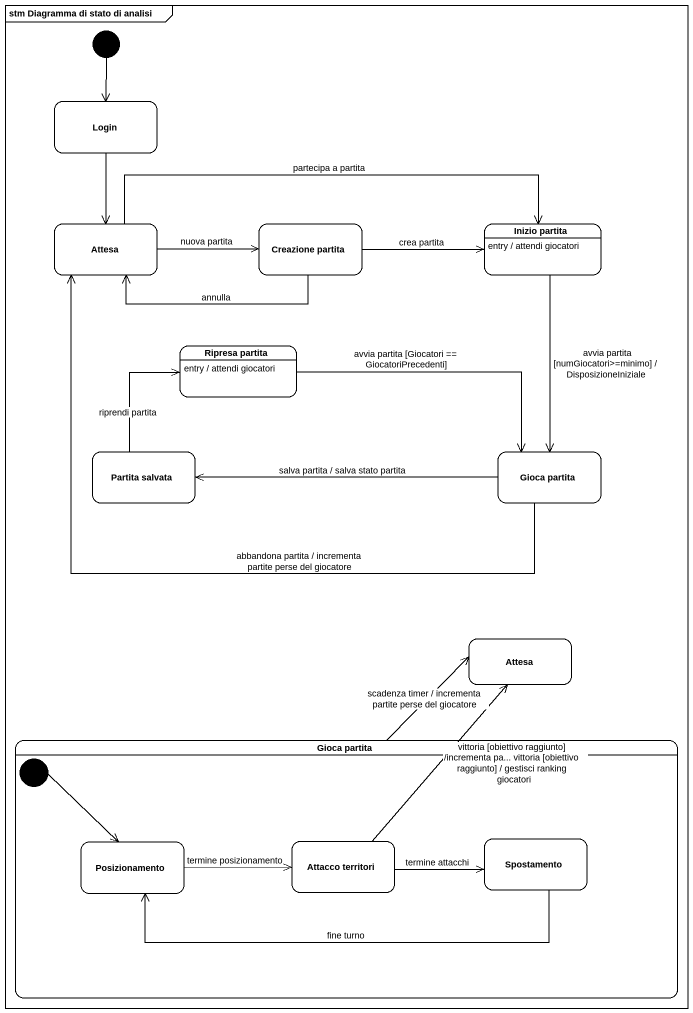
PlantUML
@startuml
mainframe stm Diagramma di stato di analisi
hide empty description
state Login
state Attesa
state "Creazione partita" as Creazione_partita
state "Inizio partita" as Inizio_partita
Inizio_partita : entry / attendi giocatori
state "Ripresa partita" as Ripresa_partita
Ripresa_partita : entry / attendi giocatori
state "Partita salvata" as Partita_salvata
state "Gioca partita" as Gioca_partita
state "Attesa" as Attesa_2
state "Gioca partita" as Gioca_partita_2 {
  state Posizionamento
  state "Attacco territori" as Attacco_territori
  state Spostamento
  [*] --> Posizionamento
}
[*] --> Login
Login --> Attesa
Attesa -right-> Creazione_partita : nuova partita
Attesa -right-> Inizio_partita : partecipa a partita
Creazione_partita -left-> Attesa : annulla
Creazione_partita -right-> Inizio_partita : crea partita
Inizio_partita --> Gioca_partita : avvia partita [numGiocatori>=minimo] / DisposizioneIniziale
Ripresa_partita -right-> Gioca_partita : avvia partita [Giocatori == GiocatoriPrecedenti]
Partita_salvata -up-> Ripresa_partita : riprendi partita
Gioca_partita -left-> Attesa : abbandona partita / incrementa partite perse del giocatore
Gioca_partita -left-> Partita_salvata : salva partita / salva stato partita
Gioca_partita_2 -up-> Attesa_2 : scadenza timer / incrementa partite perse del giocatore
Posizionamento -right-> Attacco_territori : termine posizionamento
Attacco_territori -up-> Attesa_2 : vittoria [obiettivo raggiunto] /incrementa pa... vittoria [obiettivo raggiunto] / gestisci ranking giocatori
Attacco_territori -right-> Spostamento : termine attacchi
Spostamento -left-> Posizionamento : fine turno
@enduml
